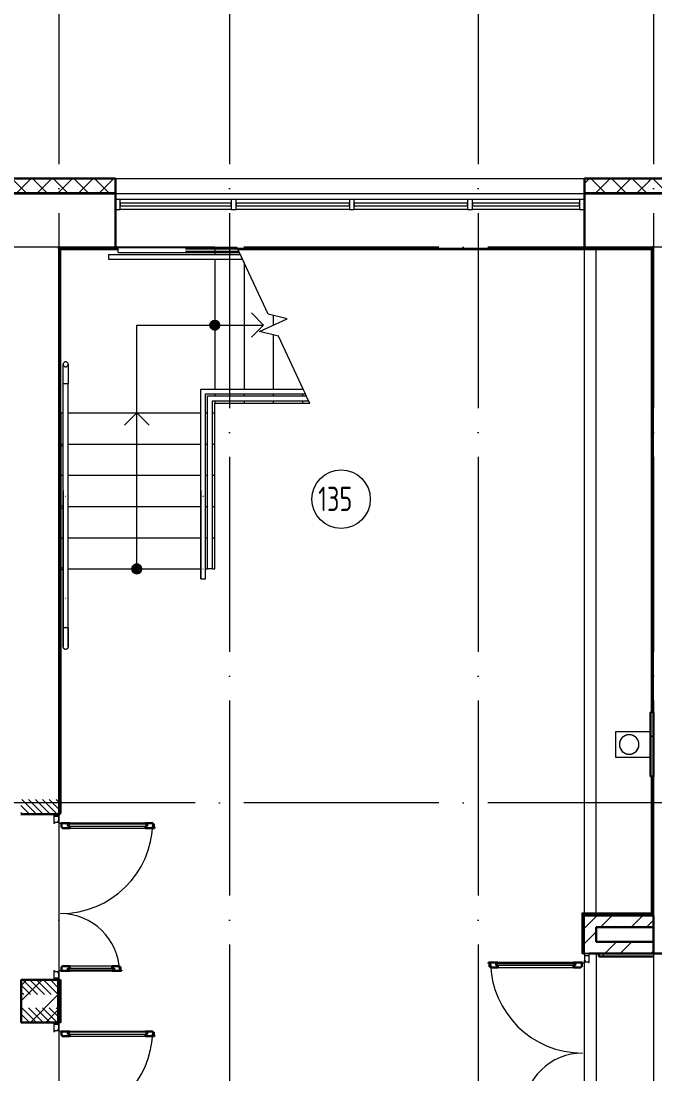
# Model space of a CAD drawing. Header units: millimetres. Extents: x -259809 to 472825, y -397243 to 31861.
# Drawn here: x -35093 to -28592, y -334311 to -323514 of the extents above; entities that cross this region are included whole.
import ezdxf

# ---------------------------------------------------------------- set-up
doc = ezdxf.new("R2010")
doc.units = ezdxf.units.MM
for name, pattern in [('ADSK_Линия сетки', [25, 20, -2.5, 0, -2.5]), ('ADSK_Сверху', [450, 300, -150]), ('ADSK_Штриховая_ш2 п1_5', [4.5, 3, -1.5]), ('Сверху', [3.96875, 2.38125, -1.5875])]:
    doc.linetypes.add(name, pattern=pattern)
for name, color, linetype, lineweight in [('Витраж', 252, 'Continuous', 9), ('Двери', 252, 'Continuous', 9), ('Лестницы', 252, 'Continuous', 9), ('Линии', 7, 'Continuous', 9), ('Марки помещений', 252, 'Continuous', 20), ('Ограждение', 252, 'Continuous', 9), ('Оси', 252, 'Continuous', 9), ('Панели витража', 252, 'Continuous', 9), ('Перекрытие', 252, 'Continuous', 18), ('Сантехника', 252, 'Continuous', 18), ('Стены внутренние', 252, 'Continuous', 18), ('Стены наружные', 252, 'Continuous', 18), ('Стены штриховка', 7, 'Continuous', 9), ('Стрелки вверх', 7, 'Continuous', 18)]:
    doc.layers.add(name, color=color, linetype=linetype, lineweight=lineweight)
doc.layers.add('Двери открывание', color=7, linetype='Continuous', lineweight=9, true_color=0xc0c0c0)
doc.layers.add('Узлы', color=252, linetype='Continuous')
doc.styles.add('GOST Common_3', font='', dxfattribs={"height": 3.5})
doc.styles.get('GOST Common_3').set_extended_font_data('GOST 2.304 type A')
pattern_1 = [(0, (-32119.8, 94.4), (0, 600), []), (90, (-32119.8, 94.4), (-600, 4e-14), [])]

# ---------------------------------------------------------------- blocks, each defined once
blk = doc.blocks.new('1 этаж')
at = {"layer": 'Двери', "lineweight": 18, "true_color": 0x636466}
h = blk.add_hatch(dxfattribs=at)
h.set_pattern_fill('FP_2', color=251, angle=-90, style=0, pattern_type=2)
h.set_pattern_definition([(315, (-34900.8, 20314.687), (35.3553, 35.3553), [])])
h.paths.add_polyline_path([(-34836, 19190), (-34706, 19190), (-34706, 19340), (-35096, 19340), (-35096, 19190)])
h.paths.add_polyline_path([(-35096, 21040), (-34706, 21040), (-34706, 21190), (-35096, 21190)])
h = blk.add_hatch(dxfattribs=at)
h.set_pattern_fill('FP_2', color=251, angle=-90, style=0, pattern_type=2)
h.set_pattern_definition([(315, (-34900.8, 18179.687), (35.3553, 35.3553), [])])
h.paths.add_polyline_path([(-34706, 17055), (-34706, 17205), (-35096, 17205), (-35096, 17055)])
h.paths.add_polyline_path([(-35096, 18905), (-34706, 18905), (-34706, 19055), (-35096, 19055)])
at = {"layer": 'Ограждение', "true_color": 0x636466}
h = blk.add_hatch(dxfattribs=at)
h.set_pattern_fill('FP_25', color=251, style=0, pattern_type=2)
h.set_pattern_definition(pattern_1)
h.paths.add_polyline_path([(-28631, 26830), (-28621, 26840), (-32872, 26840), (-32867, 26830), (-29316, 26830)])
h = blk.add_hatch(dxfattribs=at)
h.set_pattern_fill('FP_25', color=251, style=0, pattern_type=2)
h.set_pattern_definition(pattern_1)
h.paths.add_polyline_path([(-28621, 22085), (-28621, 26840), (-28631, 26830), (-28631, 22085)])
h = blk.add_hatch(dxfattribs=at)
h.set_pattern_fill('FP_25', color=251, style=0, pattern_type=2)
h.set_pattern_definition(pattern_1)
h.paths.add_polyline_path([(-34691, 21055), (-34681, 21055), (-34681, 23235), (-34691, 23235), (-34691, 21326)])
h = blk.add_hatch(dxfattribs=at)
h.set_pattern_fill('FP_26', color=251, style=0, pattern_type=2)
h.set_pattern_definition(pattern_1)
h.paths.add_polyline_path([(-28621, 20015), (-28621, 21425), (-28631, 21425), (-28631, 20025)])
h = blk.add_hatch(dxfattribs=at)
h.set_pattern_fill('FP_26', color=251, style=0, pattern_type=2)
h.set_pattern_definition(pattern_1)
h.paths.add_polyline_path([(-28621, 20015), (-28631, 20025), (-29341, 20025), (-29331, 20015), (-29315, 20015)])
h = blk.add_hatch(dxfattribs=at)
h.set_pattern_fill('FP_25', color=251, style=0, pattern_type=2)
h.set_pattern_definition(pattern_1)
h.paths.add_polyline_path([(-29331, 19610), (-29331, 20015), (-29341, 20025), (-29341, 19610)])
h = blk.add_hatch(dxfattribs=at)
h.set_pattern_fill('FP_31', color=251, style=0, pattern_type=2)
h.set_pattern_definition([(0, (-32119.8, -205.6), (0, 600), []), (90, (-32119.8, -205.6), (-600, 4e-14), [])])
h.paths.add_polyline_path([(-34681, 18905), (-34681, 19340), (-34691, 19340), (-34691, 18905)])
at = {"layer": 'Стрелки вверх', "true_color": 0x636466}
h = blk.add_hatch(color=251, dxfattribs=at)
edge = h.paths.add_edge_path()
edge.add_arc((-33106, 26055), 50, 0, 360)
for points in [[(-33099, 26005), (-33073, 26017), (-33058, 26041), (-33058, 26069), (-33073, 26092), (-33099, 26104), (-33127, 26100), (-33148, 26082), (-33156, 26055), (-33148, 26028), (-33127, 26009)], [(-33906, 23505), (-33879, 23513), (-33860, 23534), (-33856, 23562), (-33868, 23587), (-33892, 23603), (-33920, 23603), (-33944, 23587), (-33955, 23562), (-33951, 23534), (-33933, 23513)]]:
    blk.add_hatch(color=251, dxfattribs=at).paths.add_polyline_path(points)
h = blk.add_hatch(color=251, dxfattribs=at)
edge = h.paths.add_edge_path()
edge.add_arc((-33906, 23555), 50, 0, 360)
at = {"layer": 'Витраж', "color": 251, "lineweight": 18, "true_color": 0x636466}
for p, q in [((-34076, 27342), (-34126, 27342)), ((-34126, 27342), (-34126, 27242)), ((-34076, 27242), (-34076, 27342)), ((-34126, 27242), (-34076, 27242))]:
    blk.add_line(p, q, dxfattribs=at)
at = {"layer": 'Витраж', "color": 251, "true_color": 0x636466}
for p, q in [((-32938, 27342), (-34076, 27342)), ((-31726, 27342), (-32888, 27342)), ((-30513, 27342), (-31676, 27342)), ((-29366, 27342), (-30463, 27342)), ((-32938, 27242), (-34076, 27242)), ((-31726, 27242), (-32888, 27242)), ((-30513, 27242), (-31676, 27242)), ((-29366, 27242), (-30463, 27242))]:
    blk.add_line(p, q, dxfattribs=at)
at = {"layer": 'Витраж', "color": 251, "lineweight": 18, "true_color": 0x636466, "extrusion": (0, 0, -1)}
for p, q in [((-32888, 27342), (-32938, 27342)), ((-32938, 27342), (-32938, 27242)), ((-32888, 27242), (-32888, 27342)), ((-31676, 27342), (-31726, 27342)), ((-31726, 27342), (-31726, 27242)), ((-31676, 27242), (-31676, 27342)), ((-30463, 27342), (-30513, 27342)), ((-30513, 27342), (-30513, 27242)), ((-30463, 27242), (-30463, 27342)), ((-29316, 27342), (-29366, 27342)), ((-29366, 27342), (-29366, 27242)), ((-29316, 27242), (-29316, 27342)), ((-32938, 27242), (-32888, 27242)), ((-31726, 27242), (-31676, 27242)), ((-30513, 27242), (-30463, 27242)), ((-29366, 27242), (-29316, 27242))]:
    blk.add_line(p, q, dxfattribs=at)
at = {"layer": 'Двери', "color": 251, "linetype": 'ADSK_Штриховая_ш2 п1_5', "true_color": 0x636466}
for p, q in [((-34706, 21040), (-34706, 21190)), ((-35096, 21040), (-34706, 21040)), ((-34706, 19340), (-35096, 19340)), ((-34706, 19190), (-34706, 19340)), ((-34706, 18905), (-34706, 19055)), ((-35096, 18905), (-34706, 18905))]:
    blk.add_line(p, q, dxfattribs=at)
at = {"layer": 'Двери', "color": 251, "true_color": 0x636466}
for p, q in [((-34706, 21040), (-34756, 21040)), ((-34756, 21040), (-34756, 21020)), ((-34756, 21020), (-34706, 21020)), ((-34706, 21020), (-34756, 21020)), ((-34756, 21020), (-34756, 20948)), ((-34756, 20948), (-34748, 20948)), ((-34748, 20948), (-34748, 20957)), ((-34748, 20957), (-34714, 20957)), ((-34714, 20957), (-34714, 20971)), ((-34714, 20971), (-34706, 20971)), ((-34706, 21020), (-34706, 21040)), ((-34706, 20971), (-34706, 21020)), ((-33818, 20948), (-34594, 20948)), ((-34612, 20939), (-34612, 20918)), ((-33800, 20939), (-34612, 20939)), ((-34612, 20918), (-33800, 20918)), ((-34594, 20898), (-33818, 20898)), ((-33800, 20918), (-33800, 20939)), ((-29266, 19610), (-29316, 19610)), ((-29316, 19610), (-29316, 19590)), ((-29316, 19590), (-29266, 19590)), ((-29266, 19590), (-29316, 19590)), ((-29316, 19590), (-29316, 19541)), ((-29266, 19590), (-29266, 19610)), ((-29266, 19518), (-29266, 19590)), ((-34612, 19462), (-34140, 19462)), ((-34612, 19441), (-34612, 19462)), ((-34140, 19441), (-34612, 19441)), ((-34158, 19482), (-34594, 19482)), ((-34140, 19462), (-34140, 19441)), ((-30222, 19509), (-29410, 19509)), ((-30222, 19488), (-30222, 19509)), ((-29410, 19488), (-30222, 19488)), ((-29428, 19518), (-30204, 19518)), ((-30204, 19468), (-29428, 19468)), ((-29410, 19509), (-29410, 19488)), ((-29316, 19541), (-29308, 19541)), ((-29308, 19541), (-29308, 19527)), ((-29308, 19527), (-29274, 19527)), ((-29274, 19527), (-29274, 19518)), ((-29274, 19518), (-29266, 19518)), ((-34748, 19432), (-34756, 19432)), ((-34756, 19432), (-34756, 19360)), ((-34706, 19360), (-34756, 19360)), ((-34756, 19360), (-34756, 19340)), ((-34756, 19360), (-34706, 19360)), ((-34756, 19340), (-34706, 19340)), ((-34748, 19423), (-34748, 19432)), ((-34714, 19423), (-34748, 19423)), ((-34714, 19409), (-34714, 19423)), ((-34706, 19409), (-34714, 19409)), ((-34706, 19360), (-34706, 19409)), ((-34706, 19340), (-34706, 19360)), ((-34594, 19432), (-34158, 19432)), ((-34706, 18905), (-34756, 18905)), ((-34756, 18905), (-34756, 18885)), ((-34706, 18885), (-34706, 18905)), ((-34756, 18885), (-34706, 18885)), ((-34706, 18885), (-34756, 18885)), ((-34756, 18885), (-34756, 18813)), ((-34756, 18813), (-34748, 18813)), ((-34748, 18813), (-34748, 18822)), ((-34748, 18822), (-34714, 18822)), ((-34714, 18822), (-34714, 18836)), ((-34714, 18836), (-34706, 18836)), ((-34706, 18836), (-34706, 18885)), ((-34612, 18804), (-34612, 18783)), ((-33800, 18804), (-34612, 18804)), ((-33818, 18813), (-34594, 18813)), ((-33800, 18783), (-33800, 18804)), ((-34612, 18783), (-33800, 18783)), ((-34594, 18763), (-33818, 18763))]:
    blk.add_line(p, q, dxfattribs=at)
at = {"layer": 'Двери', "color": 251, "lineweight": 30, "true_color": 0x636466}
for p, q in [((-34594, 20948), (-34688, 20948)), ((-34688, 20948), (-34688, 20940)), ((-34594, 20939), (-34594, 20948)), ((-33742, 20948), (-33818, 20948)), ((-33818, 20939), (-33818, 20948)), ((-33742, 20940), (-33742, 20948)), ((-34688, 20940), (-34679, 20940)), ((-34679, 20940), (-34679, 20906)), ((-34679, 20906), (-34670, 20906)), ((-34670, 20906), (-34670, 20898)), ((-34670, 20898), (-34594, 20898)), ((-34612, 20939), (-34594, 20939)), ((-34612, 20918), (-34612, 20939)), ((-34594, 20918), (-34612, 20918)), ((-34594, 20898), (-34594, 20918)), ((-33800, 20939), (-33818, 20939)), ((-33818, 20918), (-33800, 20918)), ((-33818, 20898), (-33818, 20918)), ((-33818, 20898), (-33724, 20898)), ((-33800, 20918), (-33800, 20939)), ((-33733, 20940), (-33742, 20940)), ((-33733, 20906), (-33733, 20940)), ((-33724, 20906), (-33733, 20906)), ((-33724, 20898), (-33724, 20906)), ((-34679, 19440), (-34688, 19440)), ((-34688, 19440), (-34688, 19432)), ((-34679, 19474), (-34679, 19440)), ((-34670, 19474), (-34679, 19474)), ((-34594, 19482), (-34670, 19482)), ((-34670, 19482), (-34670, 19474)), ((-34594, 19462), (-34612, 19462)), ((-34612, 19462), (-34612, 19441)), ((-34612, 19441), (-34594, 19441)), ((-34594, 19482), (-34594, 19462)), ((-34594, 19441), (-34594, 19432)), ((-34082, 19482), (-34158, 19482)), ((-34158, 19482), (-34158, 19462)), ((-34158, 19462), (-34140, 19462)), ((-34158, 19441), (-34158, 19432)), ((-34140, 19441), (-34158, 19441)), ((-34140, 19462), (-34140, 19441)), ((-34082, 19474), (-34082, 19482)), ((-34073, 19474), (-34082, 19474)), ((-34073, 19440), (-34073, 19474)), ((-34064, 19440), (-34073, 19440)), ((-34064, 19432), (-34064, 19440)), ((-30204, 19518), (-30298, 19518)), ((-30298, 19518), (-30298, 19510)), ((-30298, 19510), (-30289, 19510)), ((-30289, 19510), (-30289, 19476)), ((-30289, 19476), (-30280, 19476)), ((-30280, 19476), (-30280, 19468)), ((-30280, 19468), (-30204, 19468)), ((-30222, 19509), (-30204, 19509)), ((-30222, 19488), (-30222, 19509)), ((-30204, 19488), (-30222, 19488)), ((-30204, 19509), (-30204, 19518)), ((-30204, 19468), (-30204, 19488)), ((-29334, 19518), (-29428, 19518)), ((-29428, 19509), (-29428, 19518)), ((-29410, 19509), (-29428, 19509)), ((-29428, 19488), (-29410, 19488)), ((-29428, 19468), (-29428, 19488)), ((-29428, 19468), (-29352, 19468)), ((-29410, 19488), (-29410, 19509)), ((-29352, 19468), (-29352, 19476)), ((-29352, 19476), (-29343, 19476)), ((-29343, 19476), (-29343, 19510)), ((-29343, 19510), (-29334, 19510)), ((-29334, 19510), (-29334, 19518)), ((-34688, 19432), (-34594, 19432)), ((-34158, 19432), (-34064, 19432)), ((-34594, 18813), (-34688, 18813)), ((-34688, 18813), (-34688, 18805)), ((-34688, 18805), (-34679, 18805)), ((-34679, 18805), (-34679, 18771)), ((-34612, 18804), (-34594, 18804)), ((-34612, 18783), (-34612, 18804)), ((-34594, 18804), (-34594, 18813)), ((-33742, 18813), (-33818, 18813)), ((-33818, 18804), (-33818, 18813)), ((-33800, 18804), (-33818, 18804)), ((-33800, 18783), (-33800, 18804)), ((-33742, 18805), (-33742, 18813)), ((-33733, 18805), (-33742, 18805)), ((-33733, 18771), (-33733, 18805)), ((-34679, 18771), (-34670, 18771)), ((-34670, 18771), (-34670, 18763)), ((-34670, 18763), (-34594, 18763)), ((-34594, 18783), (-34612, 18783)), ((-34594, 18763), (-34594, 18783)), ((-33818, 18783), (-33800, 18783)), ((-33818, 18763), (-33818, 18783)), ((-33818, 18763), (-33724, 18763)), ((-33724, 18771), (-33733, 18771)), ((-33724, 18763), (-33724, 18771))]:
    blk.add_line(p, q, dxfattribs=at)
at = {"layer": 'Двери открывание', "color": 251, "true_color": 0x636466}
for centre, radius, start, end in [((-34688, 20966), 946, 270, 358.9097), ((-34688, 19414), 606, 1.7021, 90), ((-29334, 19536), 946, 181.0903, 270), ((-34688, 18831), 946, 270, 358.9097), ((-29334, 17984), 606, 90, 178.2979)]:
    blk.add_arc(centre, radius, start, end, dxfattribs=at)
at = {"layer": 'Лестницы', "color": 251, "true_color": 0x636466}
for p, q in [((-33106, 26855), (-34106, 26855)), ((-33106, 26855), (-33106, 26780)), ((-33106, 26855), (-32879, 26855)), ((-33106, 26855), (-33106, 26780)), ((-32559, 26168), (-32879, 26855)), ((-33106, 26730), (-33106, 25400)), ((-33106, 26730), (-33106, 25400)), ((-32806, 26698), (-32806, 25400)), ((-32806, 26698), (-32806, 25400)), ((-32364, 26121), (-32559, 26168)), ((-32506, 26155), (-32506, 26055)), ((-32506, 26155), (-32506, 26055)), ((-32647, 25989), (-32364, 26121)), ((-32453, 25941), (-32647, 25989)), ((-32506, 25954), (-32506, 25400)), ((-32506, 25954), (-32506, 25400)), ((-32200, 25400), (-32453, 25941)), ((-32206, 25411), (-32206, 25400)), ((-32206, 25411), (-32206, 25400)), ((-33106, 25350), (-33106, 25330)), ((-33106, 25350), (-33106, 25330)), ((-33106, 25280), (-33106, 25255)), ((-33106, 25280), (-33106, 25255)), ((-32806, 25350), (-32806, 25330)), ((-32806, 25350), (-32806, 25330)), ((-32806, 25280), (-32806, 25255)), ((-32806, 25280), (-32806, 25255)), ((-32506, 25350), (-32506, 25330)), ((-32506, 25350), (-32506, 25330)), ((-32506, 25280), (-32506, 25255)), ((-32506, 25280), (-32506, 25255)), ((-32206, 25350), (-32206, 25330)), ((-32206, 25350), (-32206, 25330)), ((-32206, 25280), (-32206, 25255)), ((-32206, 25280), (-32206, 25255)), ((-32168, 25330), (-32177, 25350)), ((-32133, 25255), (-32144, 25280)), ((-33106, 25155), (-33106, 25255)), ((-33106, 25255), (-32806, 25255)), ((-32806, 25255), (-32506, 25255)), ((-32506, 25255), (-32206, 25255)), ((-32206, 25255), (-32133, 25255)), ((-34691, 25155), (-34661, 25155)), ((-34611, 25155), (-33251, 25155)), ((-33201, 25155), (-33181, 25155)), ((-33131, 25155), (-33106, 25155)), ((-33106, 24835), (-33106, 25155)), ((-34681, 24835), (-34661, 24835)), ((-34681, 24835), (-34661, 24835)), ((-34611, 24835), (-33251, 24835)), ((-34611, 24835), (-33251, 24835)), ((-33201, 24835), (-33181, 24835)), ((-33201, 24835), (-33181, 24835)), ((-33131, 24835), (-33106, 24835)), ((-33131, 24835), (-33106, 24835)), ((-33106, 24515), (-33106, 24835)), ((-34681, 24515), (-34661, 24515)), ((-34681, 24515), (-34661, 24515)), ((-34611, 24515), (-33251, 24515)), ((-34611, 24515), (-33251, 24515)), ((-33201, 24515), (-33181, 24515)), ((-33201, 24515), (-33181, 24515)), ((-33131, 24515), (-33106, 24515)), ((-33131, 24515), (-33106, 24515)), ((-33106, 24195), (-33106, 24515)), ((-34611, 24195), (-33251, 24195)), ((-34611, 24195), (-33251, 24195)), ((-33201, 24195), (-33181, 24195)), ((-33201, 24195), (-33181, 24195)), ((-33131, 24195), (-33106, 24195)), ((-33131, 24195), (-33106, 24195)), ((-33106, 23875), (-33106, 24195)), ((-34681, 23875), (-34661, 23875)), ((-34681, 23875), (-34661, 23875)), ((-34611, 23875), (-33251, 23875)), ((-34611, 23875), (-33251, 23875)), ((-33201, 23875), (-33181, 23875)), ((-33201, 23875), (-33181, 23875)), ((-33131, 23875), (-33106, 23875)), ((-33131, 23875), (-33106, 23875)), ((-33106, 23555), (-33106, 23875)), ((-34611, 23555), (-33251, 23555)), ((-34611, 23555), (-33251, 23555)), ((-33201, 23555), (-33181, 23555)), ((-33201, 23555), (-33181, 23555)), ((-33131, 23555), (-33106, 23555)), ((-33131, 23555), (-33106, 23555))]:
    blk.add_line(p, q, dxfattribs=at)
at = {"layer": 'Линии', "color": 251, "linetype": 'ADSK_Сверху', "ltscale": 100, "true_color": 0x636466}
for p, q in [((-29316, 20000), (-29316, 26855)), ((-29196, 20000), (-29196, 26855))]:
    blk.add_line(p, q, dxfattribs=at)
at = {"layer": 'Марки помещений', "color": 251, "true_color": 0x636466}
blk.add_circle((-31811, 24270), 300, dxfattribs=at)
at = {"layer": 'Ограждение', "color": 251, "true_color": 0x636466}
for p, q in [((-34681, 26830), (-34106, 26830)), ((-34197, 26780), (-34197, 26730)), ((-34197, 26780), (-33406, 26780)), ((-34106, 26840), (-34106, 26830)), ((-34097, 26850), (-33406, 26850)), ((-34097, 26800), (-34097, 26850)), ((-34097, 26800), (-33406, 26800)), ((-33406, 26850), (-32877, 26850)), ((-33406, 26837), (-32871, 26837)), ((-33406, 26812), (-32859, 26812)), ((-33406, 26800), (-32853, 26800)), ((-33406, 26780), (-32844, 26780)), ((-32867, 26830), (-28631, 26830)), ((-32821, 26730), (-32844, 26780)), ((-28631, 26830), (-28621, 26840)), ((-28631, 26830), (-28631, 22085)), ((-34197, 26730), (-33406, 26730)), ((-33406, 26730), (-32821, 26730)), ((-34661, 25455), (-34611, 25455)), ((-34661, 24835), (-34661, 25455)), ((-34611, 24835), (-34611, 25455)), ((-33251, 25400), (-32200, 25400)), ((-33251, 24835), (-33251, 25400)), ((-32177, 25350), (-32200, 25400)), ((-33201, 25350), (-32177, 25350)), ((-33201, 24835), (-33201, 25350)), ((-33181, 25330), (-32168, 25330)), ((-33181, 24835), (-33181, 25330)), ((-33131, 25280), (-32144, 25280)), ((-33131, 24835), (-33131, 25280)), ((-32144, 25280), (-32168, 25330)), ((-32144, 25280), (-32168, 25330)), ((-34681, 24835), (-34681, 25155)), ((-34681, 24831), (-34681, 24835)), ((-34661, 23255), (-34661, 24835)), ((-34611, 23255), (-34611, 24835)), ((-33251, 23555), (-33251, 24835)), ((-33201, 23555), (-33201, 24835)), ((-33181, 23555), (-33181, 24835)), ((-33131, 23555), (-33131, 24835)), ((-34661, 24831), (-34691, 24831)), ((-34691, 24816), (-34661, 24816)), ((-34681, 24197), (-34681, 24816)), ((-34661, 24360), (-34661, 23260)), ((-34611, 23260), (-34611, 24360)), ((-33251, 24360), (-33251, 23560)), ((-33201, 23560), (-33201, 24360)), ((-34661, 24197), (-34691, 24197)), ((-34691, 24182), (-34661, 24182)), ((-34681, 23563), (-34681, 24182)), ((-34661, 23563), (-34691, 23563)), ((-34691, 23548), (-34661, 23548)), ((-34681, 23235), (-34681, 23548)), ((-33251, 23555), (-33251, 23455)), ((-33251, 23455), (-33251, 23555)), ((-33201, 23455), (-33201, 23555)), ((-33201, 23455), (-33201, 23555)), ((-33131, 23555), (-33181, 23555)), ((-33251, 23455), (-33201, 23455)), ((-33228, 23455), (-33223, 23455)), ((-34681, 23235), (-34691, 23235)), ((-34681, 21055), (-34681, 23235)), ((-34661, 23255), (-34661, 22955)), ((-34661, 22955), (-34661, 23255)), ((-34611, 22955), (-34611, 23255)), ((-34611, 22955), (-34611, 23255)), ((-34661, 22955), (-34611, 22955)), ((-34638, 22955), (-34633, 22955)), ((-34636, 22955), (-34638, 22955)), ((-34633, 22955), (-34636, 22955)), ((-28631, 21425), (-28631, 20025)), ((-34681, 21055), (-34691, 21055)), ((-28631, 20025), (-29341, 20025)), ((-29341, 20025), (-29331, 20015)), ((-29341, 20025), (-29341, 19610)), ((-28631, 20025), (-28621, 20015)), ((-29331, 19610), (-29341, 19610)), ((-34691, 19340), (-34681, 19340)), ((-34681, 18905), (-34681, 19340)), ((-34681, 18905), (-34691, 18905))]:
    blk.add_line(p, q, dxfattribs=at)
at = {"layer": 'Ограждение', "color": 251, "true_color": 0x636466, "flags": 128}
for points in [[(-34661, 25455), (-34661, 25463), (-34661, 25471), (-34661, 25479), (-34661, 25487), (-34661, 25494), (-34661, 25502), (-34661, 25510), (-34661, 25518), (-34661, 25525), (-34661, 25533), (-34661, 25540), (-34661, 25547), (-34661, 25554), (-34661, 25561), (-34661, 25568), (-34661, 25574), (-34661, 25580), (-34661, 25587), (-34661, 25592), (-34661, 25598), (-34661, 25604), (-34661, 25609), (-34661, 25614), (-34661, 25619), (-34661, 25623), (-34661, 25627), (-34661, 25631), (-34661, 25635), (-34661, 25638), (-34661, 25641), (-34661, 25644), (-34661, 25646), (-34661, 25648), (-34661, 25650), (-34661, 25652), (-34661, 25653), (-34661, 25653)], [(-34636, 25678), (-34644, 25677), (-34652, 25672), (-34657, 25666), (-34660, 25657), (-34660, 25649), (-34657, 25641), (-34652, 25634), (-34644, 25629), (-34636, 25628)], [(-34636, 25628), (-34627, 25629), (-34620, 25634), (-34614, 25641), (-34611, 25649), (-34611, 25657), (-34614, 25666), (-34620, 25672), (-34627, 25677), (-34636, 25678)], [(-34611, 25653), (-34611, 25652), (-34611, 25650), (-34611, 25649), (-34611, 25647), (-34611, 25644), (-34611, 25641), (-34611, 25638), (-34611, 25635), (-34611, 25632), (-34611, 25628), (-34611, 25624), (-34611, 25619), (-34611, 25614), (-34611, 25610), (-34611, 25604), (-34611, 25599), (-34611, 25593), (-34611, 25587), (-34611, 25581), (-34611, 25575), (-34611, 25569), (-34611, 25562), (-34611, 25555), (-34611, 25548), (-34611, 25541), (-34611, 25534), (-34611, 25526), (-34611, 25519), (-34611, 25511), (-34611, 25503), (-34611, 25495), (-34611, 25488), (-34611, 25480), (-34611, 25472), (-34611, 25464), (-34611, 25456), (-34611, 25455)], [(-34639, 24302), (-34636, 24301), (-34633, 24302)], [(-33229, 24302), (-33226, 24301), (-33223, 24302)], [(-34661, 22955), (-34661, 22947), (-34661, 22939), (-34661, 22931), (-34661, 22923), (-34661, 22915), (-34661, 22907), (-34661, 22899), (-34661, 22892), (-34661, 22884), (-34661, 22877), (-34661, 22869), (-34661, 22862), (-34661, 22855), (-34661, 22848), (-34661, 22842), (-34661, 22835), (-34661, 22829), (-34661, 22823), (-34661, 22817), (-34661, 22811), (-34661, 22806), (-34661, 22801), (-34661, 22796), (-34661, 22791), (-34661, 22786), (-34661, 22782), (-34661, 22778), (-34661, 22775), (-34661, 22771), (-34661, 22768), (-34661, 22766), (-34661, 22763), (-34661, 22761), (-34661, 22759), (-34661, 22758), (-34661, 22756), (-34661, 22756), (-34661, 22755), (-34661, 22755), (-34661, 22755)], [(-34661, 22755), (-34661, 22755), (-34661, 22755), (-34661, 22756), (-34661, 22757), (-34661, 22759), (-34661, 22760), (-34661, 22762), (-34661, 22765), (-34661, 22768), (-34661, 22770), (-34661, 22774), (-34661, 22777), (-34661, 22781), (-34661, 22785), (-34661, 22790), (-34661, 22794), (-34661, 22799), (-34661, 22804), (-34661, 22810), (-34661, 22815), (-34661, 22821), (-34661, 22827), (-34661, 22834), (-34661, 22840), (-34661, 22847), (-34661, 22853), (-34661, 22860), (-34661, 22868), (-34661, 22875), (-34661, 22882), (-34661, 22890), (-34661, 22897), (-34661, 22905), (-34661, 22913), (-34661, 22921), (-34661, 22929), (-34661, 22937), (-34661, 22945), (-34661, 22953), (-34661, 22955)], [(-34611, 22955), (-34611, 22947), (-34611, 22939), (-34611, 22931), (-34611, 22923), (-34611, 22915), (-34611, 22907), (-34611, 22899), (-34611, 22892), (-34611, 22884), (-34611, 22877), (-34611, 22869), (-34611, 22862), (-34611, 22855), (-34611, 22848), (-34611, 22842), (-34611, 22835), (-34611, 22829), (-34611, 22823), (-34611, 22817), (-34611, 22811), (-34611, 22806), (-34611, 22801), (-34611, 22796), (-34611, 22791), (-34611, 22786), (-34611, 22782), (-34611, 22778), (-34611, 22775), (-34611, 22771), (-34611, 22768), (-34611, 22766), (-34611, 22763), (-34611, 22761), (-34611, 22759), (-34611, 22758), (-34611, 22756), (-34611, 22756), (-34611, 22755), (-34611, 22755), (-34611, 22755)], [(-34611, 22755), (-34611, 22755), (-34611, 22755), (-34611, 22756), (-34611, 22757), (-34611, 22759), (-34611, 22760), (-34611, 22762), (-34611, 22765), (-34611, 22768), (-34611, 22770), (-34611, 22774), (-34611, 22777), (-34611, 22781), (-34611, 22785), (-34611, 22790), (-34611, 22794), (-34611, 22799), (-34611, 22804), (-34611, 22810), (-34611, 22815), (-34611, 22821), (-34611, 22827), (-34611, 22834), (-34611, 22840), (-34611, 22847), (-34611, 22853), (-34611, 22860), (-34611, 22868), (-34611, 22875), (-34611, 22882), (-34611, 22890), (-34611, 22897), (-34611, 22905), (-34611, 22913), (-34611, 22921), (-34611, 22929), (-34611, 22937), (-34611, 22945), (-34611, 22953), (-34611, 22955)], [(-34636, 22730), (-34637, 22730), (-34638, 22730), (-34639, 22730), (-34640, 22730), (-34641, 22730), (-34642, 22730), (-34643, 22731), (-34644, 22731), (-34645, 22731), (-34646, 22732), (-34646, 22732), (-34647, 22733), (-34648, 22733), (-34649, 22734), (-34650, 22734), (-34651, 22735), (-34652, 22735), (-34652, 22736), (-34653, 22737), (-34654, 22737), (-34654, 22738), (-34655, 22739), (-34656, 22740), (-34656, 22740), (-34657, 22741), (-34657, 22742), (-34658, 22743), (-34658, 22744), (-34659, 22745), (-34659, 22746), (-34659, 22747), (-34660, 22748), (-34660, 22748), (-34660, 22749), (-34660, 22750), (-34661, 22751), (-34661, 22752), (-34661, 22753), (-34661, 22754), (-34661, 22755)], [(-34611, 22755), (-34611, 22754), (-34611, 22753), (-34611, 22752), (-34611, 22751), (-34611, 22750), (-34612, 22749), (-34612, 22748), (-34612, 22747), (-34612, 22746), (-34613, 22745), (-34613, 22744), (-34614, 22743), (-34614, 22742), (-34615, 22741), (-34615, 22741), (-34616, 22740), (-34616, 22739), (-34617, 22738), (-34618, 22737), (-34618, 22737), (-34619, 22736), (-34620, 22735), (-34621, 22735), (-34621, 22734), (-34622, 22734), (-34623, 22733), (-34624, 22733), (-34625, 22732), (-34626, 22732), (-34627, 22731), (-34628, 22731), (-34629, 22731), (-34630, 22730), (-34631, 22730), (-34632, 22730), (-34633, 22730), (-34634, 22730), (-34635, 22730), (-34636, 22730), (-34636, 22730)]]:
    blk.add_lwpolyline(points, dxfattribs=at)
at = {"layer": 'Ограждение', "color": 251, "true_color": 0x636466}
for points in [[(-33228, 23555), (-33227, 23555), (-33226, 23555), (-33224, 23555), (-33224, 23555)], [(-34638, 23255), (-34637, 23255), (-34636, 23255), (-34634, 23255), (-34634, 23255)]]:
    blk.add_open_spline(points, degree=3, dxfattribs=at)
at = {"layer": 'Оси', "color": 251, "linetype": 'ADSK_Линия сетки', "ltscale": 100, "true_color": 0x636466}
for p, q in [((-34706, 32205), (-34706, -33771)), ((-32956, 32205), (-32956, -33771)), ((-30406, 32205), (-30406, -33771)), ((-28606, 32205), (-28606, -33771)), ((-806, 26855), (-72528, 26855)), ((-806, 21155), (-72528, 21155))]:
    blk.add_line(p, q, dxfattribs=at)
at = {"layer": 'Панели витража', "color": 251, "lineweight": 18, "true_color": 0x636466}
for p, q in [((-32938, 27305), (-34076, 27305)), ((-34076, 27305), (-34076, 27280)), ((-34076, 27280), (-32938, 27280)), ((-32938, 27280), (-32938, 27305)), ((-31726, 27305), (-32888, 27305)), ((-32888, 27305), (-32888, 27280)), ((-32888, 27280), (-31726, 27280)), ((-31726, 27280), (-31726, 27305)), ((-30513, 27305), (-31676, 27305)), ((-31676, 27305), (-31676, 27280)), ((-31676, 27280), (-30513, 27280)), ((-30513, 27280), (-30513, 27305)), ((-29366, 27305), (-30463, 27305)), ((-30463, 27305), (-30463, 27280)), ((-30463, 27280), (-29366, 27280)), ((-29366, 27280), (-29366, 27305))]:
    blk.add_line(p, q, dxfattribs=at)
at = {"layer": 'Перекрытие', "color": 251, "ltscale": 100, "true_color": 0x636466}
for p, q in [((-33106, 26855), (-34106, 26855)), ((-33106, 25155), (-33106, 25255)), ((-34691, 25155), (-34661, 25155)), ((-34611, 25155), (-33251, 25155)), ((-33201, 25155), (-33181, 25155)), ((-33131, 25155), (-33106, 25155))]:
    blk.add_line(p, q, dxfattribs=at)
at = {"layer": 'Сантехника', "color": 251, "true_color": 0x636466}
for p, q in [((-28636, 21885), (-28996, 21885)), ((-28996, 21885), (-28996, 21625)), ((-28996, 21625), (-28636, 21625))]:
    blk.add_line(p, q, dxfattribs=at)
at = {"layer": 'Сантехника', "color": 251, "true_color": 0x636466, "flags": 128}
for points in [[(-28756, 21755), (-28756, 21759), (-28756, 21763), (-28757, 21767), (-28757, 21771), (-28758, 21775), (-28759, 21778), (-28760, 21782), (-28761, 21786), (-28762, 21790), (-28764, 21794), (-28765, 21797), (-28767, 21801), (-28769, 21804), (-28771, 21808), (-28773, 21811), (-28776, 21814), (-28778, 21818), (-28781, 21821), (-28783, 21824), (-28786, 21826), (-28789, 21829), (-28792, 21832), (-28795, 21834), (-28798, 21837), (-28802, 21839), (-28805, 21841), (-28809, 21843), (-28812, 21845), (-28816, 21846), (-28820, 21848), (-28823, 21849), (-28827, 21850), (-28831, 21852), (-28835, 21852), (-28839, 21853), (-28843, 21854), (-28847, 21854), (-28851, 21855), (-28855, 21855), (-28859, 21855), (-28863, 21854), (-28867, 21854), (-28871, 21854), (-28875, 21853), (-28879, 21852), (-28882, 21851), (-28886, 21850), (-28890, 21849), (-28894, 21847), (-28897, 21846), (-28901, 21844), (-28905, 21842), (-28908, 21840), (-28911, 21838), (-28915, 21836), (-28918, 21833), (-28921, 21831), (-28924, 21828), (-28927, 21825), (-28930, 21822), (-28932, 21819), (-28935, 21816), (-28937, 21813), (-28939, 21810), (-28941, 21806), (-28943, 21803), (-28945, 21799), (-28947, 21796), (-28949, 21792), (-28950, 21788), (-28951, 21784), (-28952, 21781), (-28953, 21777), (-28954, 21773), (-28955, 21769), (-28955, 21765), (-28956, 21761), (-28956, 21757), (-28956, 21755)], [(-28956, 21755), (-28956, 21751), (-28955, 21747), (-28955, 21743), (-28955, 21739), (-28954, 21735), (-28953, 21731), (-28952, 21727), (-28951, 21723), (-28949, 21719), (-28948, 21716), (-28946, 21712), (-28945, 21709), (-28943, 21705), (-28941, 21702), (-28938, 21698), (-28936, 21695), (-28934, 21692), (-28931, 21689), (-28928, 21686), (-28925, 21683), (-28923, 21680), (-28920, 21678), (-28916, 21675), (-28913, 21673), (-28910, 21671), (-28906, 21668), (-28903, 21666), (-28899, 21665), (-28896, 21663), (-28892, 21661), (-28888, 21660), (-28884, 21659), (-28881, 21658), (-28877, 21657), (-28873, 21656), (-28869, 21656), (-28865, 21655), (-28861, 21655), (-28857, 21655), (-28853, 21655), (-28849, 21655), (-28845, 21655), (-28841, 21656), (-28837, 21656), (-28833, 21657), (-28829, 21658), (-28825, 21659), (-28822, 21661), (-28818, 21662), (-28814, 21664), (-28811, 21665), (-28807, 21667), (-28804, 21669), (-28800, 21672), (-28797, 21674), (-28794, 21676), (-28791, 21679), (-28788, 21681), (-28785, 21684), (-28782, 21687), (-28779, 21690), (-28777, 21693), (-28775, 21696), (-28772, 21700), (-28770, 21703), (-28768, 21707), (-28766, 21710), (-28765, 21714), (-28763, 21717), (-28762, 21721), (-28760, 21725), (-28759, 21729), (-28758, 21733), (-28757, 21737), (-28757, 21741), (-28756, 21745), (-28756, 21749), (-28756, 21753), (-28756, 21755)]]:
    blk.add_lwpolyline(points, dxfattribs=at)
at = {"layer": 'Сантехника', "color": 251, "true_color": 0x636466}
for start, end in [(0, 180), (180, 0)]:
    blk.add_arc((-28856, 21755), 100, start, end, dxfattribs=at)
at = {"layer": 'Стены внутренние', "color": 251, "lineweight": 30, "true_color": 0x636466}
for p, q in [((-34126, 27557), (-36366, 27557)), ((-34126, 27415), (-34126, 27557)), ((-29316, 27557), (-29316, 27415)), ((-26946, 27557), (-29316, 27557)), ((-34126, 27405), (-36366, 27405)), ((-34126, 26855), (-34126, 27405)), ((-28411, 27405), (-29316, 27405)), ((-29316, 27405), (-29316, 26855)), ((-28621, 26855), (-28606, 26855)), ((-28606, 22085), (-28606, 21425)), ((-35096, 21040), (-34706, 21040)), ((-28606, 19880), (-28606, 19730))]:
    blk.add_line(p, q, dxfattribs=at)
at = {"layer": 'Стены внутренние', "color": 251, "linetype": 'Continuous', "lineweight": 9, "true_color": 0x636466}
for p, q in [((-35045, 27415), (-35185, 27555)), ((-35134, 27415), (-34994, 27555)), ((-34833, 27415), (-34973, 27555)), ((-34922, 27415), (-34782, 27555)), ((-34887, 27555), (-34889, 27557)), ((-34641, 27435), (-34761, 27555)), ((-34641, 27484), (-34570, 27555)), ((-34409, 27415), (-34549, 27555)), ((-34498, 27415), (-34358, 27555)), ((-34196, 27415), (-34336, 27555)), ((-34286, 27415), (-34146, 27555)), ((-34158, 27557), (-34159, 27555)), ((-29316, 27506), (-29267, 27555)), ((-29105, 27415), (-29245, 27555)), ((-29195, 27415), (-29055, 27555)), ((-28893, 27415), (-29033, 27555)), ((-28983, 27415), (-28843, 27555)), ((-28681, 27415), (-28821, 27555)), ((-28656, 27529), (-28630, 27555)), ((-28469, 27415), (-28609, 27555)), ((-34710, 27415), (-34641, 27484)), ((-34621, 27415), (-34641, 27435)), ((-28770, 27415), (-28656, 27529))]:
    blk.add_line(p, q, dxfattribs=at)
at = {"layer": 'Стены внутренние', "color": 251, "true_color": 0x636466}
for p, q in [((-34126, 27557), (-29316, 27557)), ((-34126, 27405), (-29316, 27405)), ((-34706, 26855), (-34126, 26855)), ((-34706, 21040), (-34706, 26840)), ((-29316, 26855), (-28621, 26855)), ((-28606, 21425), (-28606, 20000)), ((-34706, 20971), (-34706, 19409)), ((-34706, 18836), (-34706, 17274))]:
    blk.add_line(p, q, dxfattribs=at)
at = {"layer": 'Стены наружные', "color": 251, "lineweight": 30, "true_color": 0x636466}
for p, q in [((-34126, 27405), (-34126, 27415)), ((-29316, 27415), (-29316, 27405)), ((-34706, 26855), (-34706, 26840)), ((-34691, 26840), (-34106, 26840)), ((-34691, 21040), (-34691, 26840)), ((-34106, 26855), (-34126, 26855)), ((-34106, 26840), (-34106, 26855)), ((-29316, 26855), (-29316, 26840)), ((-29316, 26840), (-28621, 26840)), ((-28606, 26855), (-28621, 26855)), ((-28621, 26840), (-28621, 22085)), ((-28636, 22085), (-28636, 21425)), ((-28621, 22085), (-28636, 22085)), ((-28636, 21425), (-28621, 21425)), ((-28621, 21425), (-28621, 20015)), ((-34706, 21040), (-34691, 21040)), ((-29331, 20015), (-29331, 19610)), ((-28621, 20015), (-29331, 20015)), ((-28606, 20000), (-29316, 20000)), ((-28606, 19880), (-28606, 20000)), ((-29196, 19730), (-29196, 19880)), ((-29196, 19880), (-28606, 19880)), ((-28606, 19730), (-29196, 19730)), ((-28606, 19610), (-28606, 19730)), ((-29331, 19610), (-29316, 19610)), ((-28606, 19610), (-29266, 19610)), ((-29166, 19610), (-29166, 19580)), ((-29166, 19580), (-28606, 19580)), ((-34711, 19340), (-35091, 19340)), ((-35091, 19340), (-35091, 18905)), ((-34711, 18905), (-34711, 19340)), ((-34706, 19340), (-34706, 18905)), ((-34691, 19340), (-34706, 19340)), ((-34691, 18905), (-34691, 19340)), ((-35091, 18905), (-34711, 18905)), ((-34706, 18905), (-34691, 18905))]:
    blk.add_line(p, q, dxfattribs=at)
at = {"layer": 'Стены наружные', "color": 251, "true_color": 0x636466}
for p, q in [((-34126, 26855), (-34706, 26855)), ((-34097, 26840), (-34106, 26840)), ((-33106, 26840), (-33406, 26840)), ((-29316, 26840), (-32872, 26840)), ((-28606, 22085), (-28606, 26855)), ((-29196, 19610), (-29196, 17910)), ((-29316, 17979), (-29316, 19541))]:
    blk.add_line(p, q, dxfattribs=at)
at = {"layer": 'Стены наружные', "color": 251, "linetype": 'Continuous', "lineweight": 9, "true_color": 0x636466}
for p, q in [((-34706, 26783), (-34691, 26798)), ((-34649, 26840), (-34634, 26855)), ((-34225, 26840), (-34210, 26855)), ((-29133, 26840), (-29118, 26855)), ((-28709, 26840), (-28694, 26855)), ((-28621, 26504), (-28606, 26519)), ((-34706, 26358), (-34691, 26373)), ((-28621, 26079), (-28606, 26094)), ((-34706, 25934), (-34691, 25949)), ((-28621, 25655), (-28606, 25670)), ((-34706, 25510), (-34691, 25525)), ((-28621, 25231), (-28606, 25246)), ((-34706, 25086), (-34691, 25101)), ((-28621, 24807), (-28606, 24822)), ((-34706, 24661), (-34691, 24676)), ((-28621, 24382), (-28606, 24397)), ((-34706, 24237), (-34691, 24252)), ((-28621, 23958), (-28606, 23973)), ((-34706, 23813), (-34691, 23828)), ((-28621, 23534), (-28606, 23549)), ((-34706, 23389), (-34691, 23404)), ((-28621, 23110), (-28606, 23125)), ((-34706, 22964), (-34691, 22979)), ((-28621, 22685), (-28606, 22700)), ((-34706, 22540), (-34691, 22555)), ((-28621, 22261), (-28606, 22276)), ((-34706, 22116), (-34691, 22131)), ((-28636, 21822), (-28606, 21852)), ((-34706, 21691), (-34691, 21706)), ((-28621, 21413), (-28609, 21425)), ((-28609, 21425), (-28606, 21428)), ((-34706, 21267), (-34691, 21282)), ((-28621, 20988), (-28606, 21003)), ((-28621, 20564), (-28606, 20579)), ((-28621, 20140), (-28606, 20155)), ((-29316, 19871), (-29196, 19991)), ((-29196, 19991), (-29187, 20000)), ((-29185, 20000), (-29170, 20015)), ((-29150, 19880), (-29030, 20000)), ((-28836, 19880), (-28716, 20000)), ((-28761, 20000), (-28746, 20015)), ((-29331, 19854), (-29316, 19869)), ((-28679, 19880), (-28606, 19953)), ((-29316, 19714), (-29196, 19834)), ((-29106, 19610), (-28986, 19730)), ((-28949, 19610), (-28829, 19730)), ((-29120, 19580), (-29120, 19610)), ((-28634, 19610), (-28606, 19638)), ((-35091, 19282), (-35033, 19340)), ((-35091, 19125), (-34876, 19340)), ((-34997, 18905), (-34711, 19191)), ((-34706, 19146), (-34691, 19161)), ((-34840, 18905), (-34711, 19034))]:
    blk.add_line(p, q, dxfattribs=at)
at = {"layer": 'Стены штриховка', "color": 251, "true_color": 0x636466}
for p, q in [((-34126, 27555), (-36364, 27555)), ((-34641, 27555), (-34641, 27557)), ((-29316, 27555), (-26948, 27555)), ((-28656, 27555), (-28656, 27557)), ((-36366, 27415), (-34126, 27415)), ((-29316, 27415), (-26946, 27415)), ((-28621, 26855), (-29316, 26855)), ((-28621, 22085), (-28606, 22085)), ((-28606, 21425), (-28621, 21425)), ((-29316, 19610), (-29316, 20000))]:
    blk.add_line(p, q, dxfattribs=at)
at = {"layer": 'Стрелки вверх', "color": 251, "true_color": 0x636466}
for p, q in [((-32606, 26055), (-32731, 26180)), ((-33906, 26055), (-33106, 26055)), ((-33906, 25155), (-33906, 26055)), ((-33148, 26082), (-33156, 26055)), ((-33156, 26055), (-33148, 26028)), ((-33127, 26100), (-33148, 26082)), ((-33148, 26028), (-33127, 26009)), ((-33099, 26104), (-33127, 26100)), ((-33106, 26055), (-32806, 26055)), ((-33073, 26092), (-33099, 26104)), ((-33058, 26069), (-33073, 26092)), ((-33073, 26017), (-33058, 26041)), ((-33058, 26041), (-33058, 26069)), ((-32806, 26055), (-32606, 26055)), ((-32606, 26055), (-32731, 25930)), ((-33127, 26009), (-33099, 26005)), ((-33099, 26005), (-33073, 26017)), ((-33906, 25155), (-34031, 25030)), ((-33906, 24835), (-33906, 25155)), ((-33906, 25155), (-33781, 25030)), ((-33906, 24515), (-33906, 24835)), ((-33906, 24195), (-33906, 24515)), ((-33906, 23875), (-33906, 24195)), ((-33906, 23555), (-33906, 23875)), ((-33944, 23587), (-33955, 23562)), ((-33955, 23562), (-33951, 23534)), ((-33920, 23603), (-33944, 23587)), ((-33892, 23603), (-33920, 23603)), ((-33868, 23587), (-33892, 23603)), ((-33856, 23562), (-33868, 23587)), ((-33860, 23534), (-33856, 23562)), ((-33951, 23534), (-33933, 23513)), ((-33933, 23513), (-33906, 23505)), ((-33906, 23505), (-33879, 23513)), ((-33879, 23513), (-33860, 23534))]:
    blk.add_line(p, q, dxfattribs=at)
for centre in [(-33106, 26055), (-33906, 23555)]:
    blk.add_circle(centre, 50, dxfattribs=at)
at = {"layer": 'Узлы', "color": 251, "lineweight": 30, "true_color": 0x636466}
blk.add_line((-28216, 19610), (-28606, 19610), dxfattribs=at)
at = {"layer": 'Узлы', "color": 251, "linetype": 'Сверху', "lineweight": 9, "true_color": 0x636466}
blk.add_line((-28606, 19610), (-28606, 17880), dxfattribs=at)
at = {"layer": 'Марки помещений', "color": 251, "true_color": 0x636466, "style": 'GOST Common_3', "width": 0.9}
blk.add_text('135', height=250, dxfattribs=at).set_placement((-32046, 24148))

msp = doc.modelspace()

# ---------------------------------------------------------------- block references
msp.add_blockref('1 этаж', (0, -352687))

doc.saveas('drawing.dxf')
